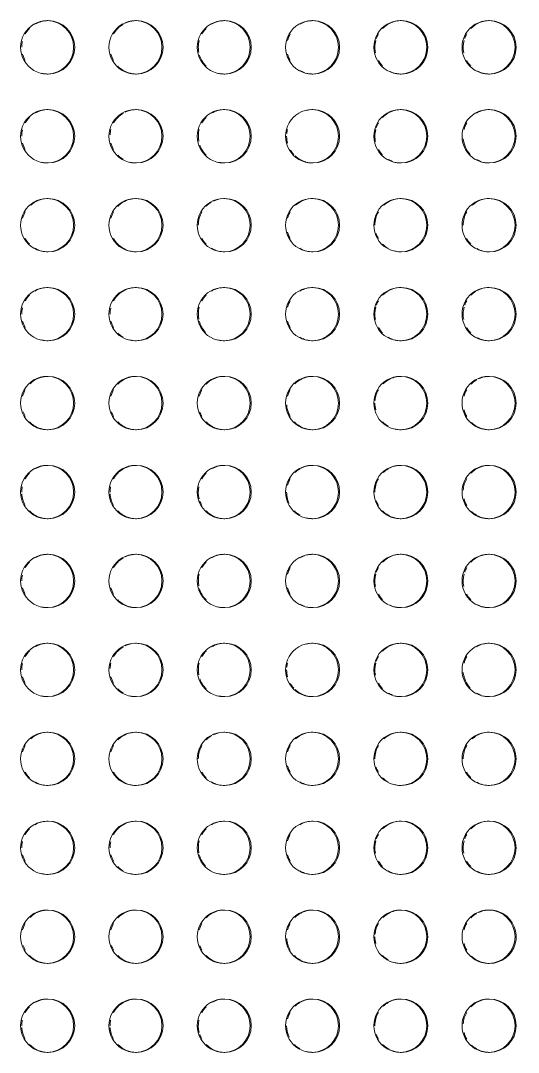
# Model space of a CAD drawing. Header units: millimetres. Extents: x 1606 to 178479, y -4237 to 231581.
# Drawn here: x 34393 to 34673, y 215560 to 216140 of the extents above; entities that cross this region are included whole.
import ezdxf

# ---------------------------------------------------------------- set-up
doc = ezdxf.new("R2010")
doc.units = ezdxf.units.MM
for name, color, linetype, lineweight in [('0-1', 7, 'Continuous', 5), ('A-GENM-1', 9, 'Continuous', 9), ('A-GENM-2', 13, 'Continuous', 9)]:
    doc.layers.add(name, color=color, linetype=linetype, lineweight=lineweight)

# ---------------------------------------------------------------- blocks, each defined once
blk = doc.blocks.new('WYA_Tactiles-300x300 - Tactiles-300x300-7278144-WAREHOUSE SLAB PLAN')
at = {"layer": 'A-GENM-2'}
for p, q in [((24707.84, 216140.1), (24707.22, 216140.1)), ((24757.46, 216140.1), (24756.84, 216140.1)), ((24807.07, 216140.1), (24806.45, 216140.1)), ((24856.69, 216140.1), (24856.07, 216140.1)), ((24906.3, 216140.1), (24905.68, 216140.1)), ((24955.91, 216140.1), (24955.29, 216140.1)), ((24707.22, 216110.1), (24707.84, 216110.1)), ((24756.84, 216110.1), (24757.46, 216110.1)), ((24806.45, 216110.1), (24807.07, 216110.1)), ((24856.07, 216110.1), (24856.69, 216110.1)), ((24905.68, 216110.1), (24906.3, 216110.1)), ((24955.29, 216110.1), (24955.91, 216110.1)), ((24707.84, 216090.1), (24707.22, 216090.1)), ((24757.46, 216090.1), (24756.84, 216090.1)), ((24807.07, 216090.1), (24806.45, 216090.1)), ((24856.69, 216090.1), (24856.07, 216090.1)), ((24906.3, 216090.1), (24905.68, 216090.1)), ((24955.91, 216090.1), (24955.29, 216090.1)), ((24707.22, 216060.1), (24707.84, 216060.1)), ((24756.84, 216060.1), (24757.46, 216060.1)), ((24806.45, 216060.1), (24807.07, 216060.1)), ((24856.07, 216060.1), (24856.69, 216060.1)), ((24905.68, 216060.1), (24906.3, 216060.1)), ((24955.29, 216060.1), (24955.91, 216060.1)), ((24707.84, 216040.1), (24707.22, 216040.1)), ((24757.46, 216040.1), (24756.84, 216040.1)), ((24807.07, 216040.1), (24806.45, 216040.1)), ((24856.69, 216040.1), (24856.07, 216040.1)), ((24906.3, 216040.1), (24905.68, 216040.1)), ((24955.91, 216040.1), (24955.29, 216040.1)), ((24707.22, 216010.1), (24707.84, 216010.1)), ((24756.84, 216010.1), (24757.46, 216010.1)), ((24806.45, 216010.1), (24807.07, 216010.1)), ((24856.07, 216010.1), (24856.69, 216010.1)), ((24905.68, 216010.1), (24906.3, 216010.1)), ((24955.29, 216010.1), (24955.91, 216010.1)), ((24707.84, 215990.1), (24707.22, 215990.1)), ((24757.46, 215990.1), (24756.84, 215990.1)), ((24807.07, 215990.1), (24806.45, 215990.1)), ((24856.69, 215990.1), (24856.07, 215990.1)), ((24906.3, 215990.1), (24905.68, 215990.1)), ((24955.91, 215990.1), (24955.29, 215990.1)), ((24707.22, 215960.1), (24707.84, 215960.1)), ((24756.84, 215960.1), (24757.46, 215960.1)), ((24806.45, 215960.1), (24807.07, 215960.1)), ((24856.07, 215960.1), (24856.69, 215960.1)), ((24905.68, 215960.1), (24906.3, 215960.1)), ((24955.29, 215960.1), (24955.91, 215960.1)), ((24707.84, 215940.1), (24707.22, 215940.1)), ((24757.46, 215940.1), (24756.84, 215940.1)), ((24807.07, 215940.1), (24806.45, 215940.1)), ((24856.69, 215940.1), (24856.07, 215940.1)), ((24906.3, 215940.1), (24905.68, 215940.1)), ((24955.91, 215940.1), (24955.29, 215940.1)), ((24707.22, 215910.1), (24707.84, 215910.1)), ((24756.84, 215910.1), (24757.46, 215910.1)), ((24806.45, 215910.1), (24807.07, 215910.1)), ((24856.07, 215910.1), (24856.69, 215910.1)), ((24905.68, 215910.1), (24906.3, 215910.1)), ((24955.29, 215910.1), (24955.91, 215910.1)), ((24707.84, 215890.1), (24707.22, 215890.1)), ((24757.46, 215890.1), (24756.84, 215890.1)), ((24807.07, 215890.1), (24806.45, 215890.1)), ((24856.69, 215890.1), (24856.07, 215890.1)), ((24906.3, 215890.1), (24905.68, 215890.1)), ((24955.91, 215890.1), (24955.29, 215890.1)), ((24707.22, 215860.1), (24707.84, 215860.1)), ((24756.84, 215860.1), (24757.46, 215860.1)), ((24806.45, 215860.1), (24807.07, 215860.1)), ((24856.07, 215860.1), (24856.69, 215860.1)), ((24905.68, 215860.1), (24906.3, 215860.1)), ((24955.29, 215860.1), (24955.91, 215860.1))]:
    blk.add_line(p, q, dxfattribs=at)
for centre, start_param, end_param in [((24707.22, 216125.1), 0, 3.141593), ((24707.84, 216125.1), 0.279565, 0.523599), ((24707.84, 216125.1), 0, 0.261799), ((24707.22, 216125.1), 3.141593, 6.283185), ((24707.84, 216125.1), 3.141593, 6.283185), ((24756.84, 216125.1), 0, 3.141593), ((24757.46, 216125.1), 0.604919, 0.785398), ((24757.46, 216125.1), 0.523599, 0.604919), ((24757.46, 216125.1), 0.082857, 0.440742), ((24756.84, 216125.1), 3.141593, 6.283185), ((24757.46, 216125.1), 3.141593, 6.283185), ((24806.45, 216125.1), 0, 3.141593), ((24807.07, 216125.1), 0.291172, 0.523599), ((24807.07, 216125.1), 0, 0.261799), ((24806.45, 216125.1), 3.141593, 6.283185), ((24807.07, 216125.1), 3.141593, 6.283185), ((24856.07, 216125.1), 0, 3.141593), ((24856.69, 216125.1), 0.328101, 0.523599), ((24856.69, 216125.1), 0, 0.261799), ((24856.07, 216125.1), 3.141593, 6.283185), ((24856.69, 216125.1), 3.141593, 6.283185), ((24905.68, 216125.1), 0, 3.141593), ((24906.3, 216125.1), 0.321244, 0.785398), ((24906.3, 216125.1), 0.046883, 0.261799), ((24905.68, 216125.1), 3.141593, 6.283185), ((24906.3, 216125.1), 3.141593, 6.283185), ((24955.29, 216125.1), 0, 3.141593), ((24955.91, 216125.1), 0, 0.785398), ((24955.29, 216125.1), 3.141593, 6.283185), ((24955.91, 216125.1), 3.141593, 6.283185), ((24707.84, 216125.1), 0.785398, 1.047198), ((24757.46, 216125.1), 0.785398, 1.047198), ((24807.07, 216125.1), 0.785398, 1.047198), ((24856.69, 216125.1), 1.047198, 1.308997), ((24906.3, 216125.1), 1.047198, 1.231787), ((24955.91, 216125.1), 1.047198, 1.231787), ((24707.84, 216125.1), 1.34624, 1.570796), ((24807.07, 216125.1), 1.308997, 1.570796), ((24906.3, 216125.1), 1.308997, 1.570796), ((24955.91, 216125.1), 1.308997, 1.773151), ((24707.84, 216125.1), 1.832596, 2.094395), ((24757.46, 216125.1), 1.832596, 2.094395), ((24807.07, 216125.1), 1.570796, 1.755385), ((24807.07, 216125.1), 1.866916, 2.094395), ((24856.69, 216125.1), 1.832596, 2.094395), ((24906.3, 216125.1), 1.570796, 1.773151), ((24757.46, 216125.1), 2.356194, 2.536674), ((24807.07, 216125.1), 2.094395, 2.356194), ((24906.3, 216125.1), 2.094395, 2.356194), ((24955.91, 216125.1), 2.094395, 2.356194), ((24707.84, 216125.1), 2.879793, 3.141593), ((24757.46, 216125.1), 2.536674, 3.141593), ((24807.07, 216125.1), 2.879793, 3.141593), ((24856.69, 216125.1), 2.617994, 2.813491), ((24856.69, 216125.1), 2.879793, 3.141593), ((24906.3, 216125.1), 2.700851, 3.058736), ((24955.91, 216125.1), 2.639067, 3.141593), ((24707.22, 216075.1), 0, 3.141593), ((24707.84, 216075.1), 0.785398, 1.047198), ((24707.84, 216075.1), 0.279565, 0.523599), ((24707.84, 216075.1), 0, 0.261799), ((24707.22, 216075.1), 3.141593, 6.283185), ((24707.84, 216075.1), 3.141593, 6.283185), ((24756.84, 216075.1), 0, 3.141593), ((24757.46, 216075.1), 0.785398, 1.047198), ((24757.46, 216075.1), 0.523599, 0.785398), ((24757.46, 216075.1), 0.082857, 0.440742), ((24756.84, 216075.1), 3.141593, 6.283185), ((24757.46, 216075.1), 3.141593, 6.283185), ((24806.45, 216075.1), 0, 3.141593), ((24807.07, 216075.1), 0.785398, 1.047198), ((24807.07, 216075.1), 0.272708, 0.523599), ((24807.07, 216075.1), 0, 0.261799), ((24806.45, 216075.1), 3.141593, 6.283185), ((24807.07, 216075.1), 3.141593, 6.283185), ((24856.07, 216075.1), 0, 3.141593), ((24856.69, 216075.1), 0, 0.261799), ((24856.07, 216075.1), 3.141593, 6.283185), ((24856.69, 216075.1), 3.141593, 6.283185), ((24905.68, 216075.1), 0, 3.141593), ((24906.3, 216075.1), 0.284414, 0.785398), ((24906.3, 216075.1), 0.03432, 0.261799), ((24905.68, 216075.1), 3.141593, 6.283185), ((24906.3, 216075.1), 3.141593, 6.283185), ((24955.29, 216075.1), 0, 3.141593), ((24955.91, 216075.1), 0.328101, 0.523599), ((24955.91, 216075.1), 0, 0.261799), ((24955.29, 216075.1), 3.141593, 6.283185), ((24955.91, 216075.1), 3.141593, 6.283185), ((24906.3, 216075.1), 1.047198, 1.231787), ((24955.91, 216075.1), 1.047198, 1.308997), ((24707.84, 216075.1), 1.325552, 1.570796), ((24757.46, 216075.1), 1.308997, 1.52226), ((24807.07, 216075.1), 1.308997, 1.755385), ((24856.69, 216075.1), 1.570796, 1.832596), ((24856.69, 216075.1), 1.308997, 1.469064), ((24906.3, 216075.1), 1.308997, 1.570796), ((24906.3, 216075.1), 1.570796, 1.773151), ((24955.91, 216075.1), 1.665359, 2.320764), ((24707.84, 216075.1), 1.832596, 2.094395), ((24757.46, 216075.1), 1.832596, 2.094395), ((24807.07, 216075.1), 1.909806, 2.094395), ((24807.07, 216075.1), 2.094395, 2.356194), ((24906.3, 216075.1), 2.094395, 2.356194), ((24757.46, 216075.1), 2.356194, 2.536674), ((24757.46, 216075.1), 2.536674, 2.617994), ((24856.69, 216075.1), 2.112161, 2.320764), ((24856.69, 216075.1), 2.391625, 2.868885), ((24906.3, 216075.1), 2.617994, 2.802583), ((24955.91, 216075.1), 2.617994, 2.813491), ((24707.84, 216075.1), 2.879793, 3.141593), ((24757.46, 216075.1), 2.879793, 3.141593), ((24807.07, 216075.1), 2.879793, 3.100882), ((24856.69, 216075.1), 2.879793, 3.141593), ((24906.3, 216075.1), 2.879793, 3.141593), ((24955.91, 216075.1), 2.879793, 3.141593), ((24707.22, 216025.1), 0, 3.141593), ((24707.84, 216025.1), 0.061784, 0.723615), ((24707.22, 216025.1), 3.141593, 6.283185), ((24707.84, 216025.1), 3.141593, 6.283185), ((24756.84, 216025.1), 0, 3.141593), ((24757.46, 216025.1), 0.061784, 0.604919), ((24756.84, 216025.1), 3.141593, 6.283185), ((24757.46, 216025.1), 3.141593, 6.283185), ((24806.45, 216025.1), 0, 3.141593), ((24807.07, 216025.1), 0.082857, 0.440742), ((24806.45, 216025.1), 3.141593, 6.283185), ((24807.07, 216025.1), 3.141593, 6.283185), ((24856.07, 216025.1), 0, 3.141593), ((24856.69, 216025.1), 0, 0.723615), ((24856.07, 216025.1), 3.141593, 6.283185), ((24856.69, 216025.1), 3.141593, 6.283185), ((24905.68, 216025.1), 0, 3.141593), ((24906.3, 216025.1), 0.061784, 0.723615), ((24905.68, 216025.1), 3.141593, 6.283185), ((24906.3, 216025.1), 3.141593, 6.283185), ((24955.29, 216025.1), 0, 3.141593), ((24955.91, 216025.1), 0, 0.723615), ((24955.29, 216025.1), 3.141593, 6.283185), ((24955.91, 216025.1), 3.141593, 6.283185), ((24707.84, 216025.1), 1.047198, 1.308997), ((24757.46, 216025.1), 1.047198, 1.308997), ((24757.46, 216025.1), 0.604919, 0.785398), ((24807.07, 216025.1), 1.047198, 1.308997), ((24807.07, 216025.1), 0.523599, 0.77449), ((24856.69, 216025.1), 1.047198, 1.308997), ((24906.3, 216025.1), 1.047198, 1.308997), ((24955.91, 216025.1), 1.047198, 1.570796), ((24807.07, 216025.1), 1.308997, 1.570796), ((24906.3, 216025.1), 1.308997, 1.570796), ((24856.69, 216025.1), 1.832596, 2.094395), ((24707.84, 216025.1), 2.094395, 2.356194), ((24757.46, 216025.1), 2.094395, 2.356194), ((24807.07, 216025.1), 2.094395, 2.356194), ((24906.3, 216025.1), 1.883471, 2.094395), ((24955.91, 216025.1), 2.094395, 2.356194), ((24707.84, 216025.1), 2.617994, 2.802583), ((24707.84, 216025.1), 2.879793, 3.141593), ((24757.46, 216025.1), 2.356194, 2.802583), ((24757.46, 216025.1), 2.879793, 3.090717), ((24807.07, 216025.1), 2.617994, 2.802583), ((24807.07, 216025.1), 2.879793, 3.141593), ((24856.69, 216025.1), 2.617994, 2.813491), ((24856.69, 216025.1), 2.879793, 3.141593), ((24906.3, 216025.1), 2.356194, 2.617994), ((24906.3, 216025.1), 2.879793, 3.086997), ((24955.91, 216025.1), 2.639067, 3.141593), ((24707.22, 215975.1), 0, 3.141593), ((24707.84, 215975.1), 0.279565, 0.523599), ((24707.84, 215975.1), 0, 0.261799), ((24707.22, 215975.1), 3.141593, 6.283185), ((24707.84, 215975.1), 3.141593, 6.283185), ((24756.84, 215975.1), 0, 3.141593), ((24757.46, 215975.1), 0.604919, 0.785398), ((24757.46, 215975.1), 0.523599, 0.604919), ((24757.46, 215975.1), 0.279565, 0.523599), ((24757.46, 215975.1), 0, 0.261799), ((24756.84, 215975.1), 3.141593, 6.283185), ((24757.46, 215975.1), 3.141593, 6.283185), ((24806.45, 215975.1), 0, 3.141593), ((24807.07, 215975.1), 0.284414, 0.523599), ((24807.07, 215975.1), 0, 0.261799), ((24806.45, 215975.1), 3.141593, 6.283185), ((24807.07, 215975.1), 3.141593, 6.283185), ((24856.07, 215975.1), 0, 3.141593), ((24856.69, 215975.1), 0.328101, 0.523599), ((24856.69, 215975.1), 0, 0.261799), ((24856.07, 215975.1), 3.141593, 6.283185), ((24856.69, 215975.1), 3.141593, 6.283185), ((24905.68, 215975.1), 0, 3.141593), ((24906.3, 215975.1), 0, 0.785398), ((24905.68, 215975.1), 3.141593, 6.283185), ((24906.3, 215975.1), 3.141593, 6.283185), ((24955.29, 215975.1), 0, 3.141593), ((24955.91, 215975.1), 0, 0.785398), ((24955.29, 215975.1), 3.141593, 6.283185), ((24955.91, 215975.1), 3.141593, 6.283185), ((24707.84, 215975.1), 0.785398, 1.047198), ((24757.46, 215975.1), 0.785398, 1.047198), ((24807.07, 215975.1), 0.785398, 1.047198), ((24856.69, 215975.1), 1.047198, 1.308997), ((24906.3, 215975.1), 1.047198, 1.231787), ((24955.91, 215975.1), 1.047198, 1.231787), ((24707.84, 215975.1), 1.33837, 1.570796), ((24757.46, 215975.1), 1.34624, 1.570796), ((24807.07, 215975.1), 1.308997, 1.755385), ((24906.3, 215975.1), 1.308997, 1.773151), ((24955.91, 215975.1), 1.308997, 1.570796), ((24955.91, 215975.1), 1.570796, 1.773151), ((24707.84, 215975.1), 1.832596, 2.094395), ((24757.46, 215975.1), 1.832596, 2.094395), ((24807.07, 215975.1), 1.832596, 2.330757), ((24856.69, 215975.1), 1.832596, 2.094395), ((24757.46, 215975.1), 2.356194, 2.536674), ((24906.3, 215975.1), 2.094395, 2.356194), ((24955.91, 215975.1), 2.094395, 2.356194), ((24707.84, 215975.1), 2.879793, 3.141593), ((24757.46, 215975.1), 2.536674, 2.617994), ((24757.46, 215975.1), 2.879793, 3.141593), ((24807.07, 215975.1), 2.879793, 3.141593), ((24856.69, 215975.1), 2.617994, 2.813491), ((24856.69, 215975.1), 2.879793, 3.141593), ((24906.3, 215975.1), 2.617994, 2.802583), ((24906.3, 215975.1), 2.879793, 3.141593), ((24955.91, 215975.1), 2.639067, 3.141593), ((24707.22, 215925.1), 0, 3.141593), ((24707.84, 215925.1), 0.061784, 0.757137), ((24707.22, 215925.1), 3.141593, 6.283185), ((24707.84, 215925.1), 3.141593, 6.283185), ((24756.84, 215925.1), 0, 3.141593), ((24757.46, 215925.1), 0.061784, 0.604919), ((24756.84, 215925.1), 3.141593, 6.283185), ((24757.46, 215925.1), 3.141593, 6.283185), ((24806.45, 215925.1), 0, 3.141593), ((24807.07, 215925.1), 0, 0.523599), ((24806.45, 215925.1), 3.141593, 6.283185), ((24807.07, 215925.1), 3.141593, 6.283185), ((24856.07, 215925.1), 0, 3.141593), ((24856.69, 215925.1), 0, 0.502526), ((24856.07, 215925.1), 3.141593, 6.283185), ((24856.69, 215925.1), 3.141593, 6.283185), ((24905.68, 215925.1), 0, 3.141593), ((24906.3, 215925.1), 0, 0.502526), ((24905.68, 215925.1), 3.141593, 6.283185), ((24906.3, 215925.1), 3.141593, 6.283185), ((24955.29, 215925.1), 0, 3.141593), ((24955.91, 215925.1), 0.082857, 0.440742), ((24955.29, 215925.1), 3.141593, 6.283185), ((24955.91, 215925.1), 3.141593, 6.283185), ((24757.46, 215925.1), 0.604919, 0.785398), ((24807.07, 215925.1), 0.531312, 0.785398), ((24856.69, 215925.1), 0.523599, 0.757137), ((24906.3, 215925.1), 0.523599, 0.757137), ((24955.91, 215925.1), 0.523599, 0.77449), ((24707.84, 215925.1), 1.047198, 1.308997), ((24757.46, 215925.1), 1.047198, 1.308997), ((24807.07, 215925.1), 1.047198, 1.308997), ((24856.69, 215925.1), 1.047198, 1.308997), ((24906.3, 215925.1), 1.308997, 1.469064), ((24906.3, 215925.1), 1.047198, 1.308997), ((24955.91, 215925.1), 1.047198, 1.308997), ((24856.69, 215925.1), 1.637098, 1.832596), ((24906.3, 215925.1), 1.570796, 1.832596), ((24707.84, 215925.1), 1.909806, 2.094395), ((24757.46, 215925.1), 1.909806, 2.094395), ((24807.07, 215925.1), 1.909806, 2.094395), ((24856.69, 215925.1), 1.832596, 2.094395), ((24955.91, 215925.1), 1.832596, 2.094395), ((24707.84, 215925.1), 2.356194, 3.141593), ((24757.46, 215925.1), 2.356194, 3.141593), ((24807.07, 215925.1), 2.356194, 3.141593), ((24856.69, 215925.1), 2.356194, 3.141593), ((24906.3, 215925.1), 2.356194, 2.617994), ((24955.91, 215925.1), 2.384455, 2.617994), ((24955.91, 215925.1), 2.639067, 3.141593), ((24906.3, 215925.1), 2.879793, 3.141593), ((24707.22, 215875.1), 0, 3.141593), ((24707.84, 215875.1), 0, 0.523599), ((24707.22, 215875.1), 3.141593, 6.283185), ((24707.84, 215875.1), 3.141593, 6.283185), ((24756.84, 215875.1), 0, 3.141593), ((24757.46, 215875.1), 0.523599, 0.604919), ((24757.46, 215875.1), 0, 0.523599), ((24756.84, 215875.1), 3.141593, 6.283185), ((24757.46, 215875.1), 3.141593, 6.283185), ((24806.45, 215875.1), 0, 3.141593), ((24807.07, 215875.1), 0, 0.523599), ((24806.45, 215875.1), 3.141593, 6.283185), ((24807.07, 215875.1), 3.141593, 6.283185), ((24856.07, 215875.1), 0, 3.141593), ((24856.69, 215875.1), 0.523599, 0.757137), ((24856.69, 215875.1), 0, 0.502526), ((24856.07, 215875.1), 3.141593, 6.283185), ((24856.69, 215875.1), 3.141593, 6.283185), ((24905.68, 215875.1), 0, 3.141593), ((24906.3, 215875.1), 0.523599, 0.757137), ((24906.3, 215875.1), 0, 0.502526), ((24905.68, 215875.1), 3.141593, 6.283185), ((24906.3, 215875.1), 3.141593, 6.283185), ((24955.29, 215875.1), 0, 3.141593), ((24955.91, 215875.1), 0, 0.785398), ((24955.29, 215875.1), 3.141593, 6.283185), ((24955.91, 215875.1), 3.141593, 6.283185), ((24707.84, 215875.1), 0.785398, 1.047198), ((24757.46, 215875.1), 0.785398, 1.047198), ((24757.46, 215875.1), 0.604919, 0.785398), ((24807.07, 215875.1), 0.785398, 1.047198), ((24856.69, 215875.1), 1.047198, 1.308997), ((24906.3, 215875.1), 1.047198, 1.308997), ((24955.91, 215875.1), 1.047198, 1.504494), ((24707.84, 215875.1), 1.368442, 1.570796), ((24757.46, 215875.1), 1.368442, 1.570796), ((24807.07, 215875.1), 1.368442, 1.832596), ((24906.3, 215875.1), 1.308997, 1.570796), ((24707.84, 215875.1), 1.637098, 2.094395), ((24757.46, 215875.1), 1.637098, 2.094395), ((24856.69, 215875.1), 1.570796, 1.832596), ((24856.69, 215875.1), 1.832596, 2.011538), ((24955.91, 215875.1), 1.832596, 2.094395), ((24707.84, 215875.1), 2.356194, 3.141593), ((24757.46, 215875.1), 2.356194, 3.141593), ((24807.07, 215875.1), 1.909806, 2.094395), ((24807.07, 215875.1), 2.356194, 3.141593), ((24856.69, 215875.1), 2.356194, 2.617994), ((24906.3, 215875.1), 1.909806, 2.094395), ((24906.3, 215875.1), 2.356194, 3.141593), ((24856.69, 215875.1), 2.879793, 3.141593), ((24955.91, 215875.1), 2.384455, 2.617994), ((24955.91, 215875.1), 2.639067, 3.141593)]:
    blk.add_ellipse(centre, major_axis=(0, 15), ratio=0.992278, start_param=start_param, end_param=end_param, dxfattribs=at)
blk = doc.blocks.new('WYA_Tactiles-300x300 - Tactiles-300x300-V8-WAREHOUSE SLAB PLAN')
at = {"layer": 'A-GENM-2'}
for p, q in [((24707.84, 215840.1), (24707.22, 215840.1)), ((24757.46, 215840.1), (24756.84, 215840.1)), ((24807.07, 215840.1), (24806.45, 215840.1)), ((24856.69, 215840.1), (24856.07, 215840.1)), ((24906.3, 215840.1), (24905.68, 215840.1)), ((24955.91, 215840.1), (24955.29, 215840.1)), ((24707.22, 215810.1), (24707.84, 215810.1)), ((24756.84, 215810.1), (24757.46, 215810.1)), ((24806.45, 215810.1), (24807.07, 215810.1)), ((24856.07, 215810.1), (24856.69, 215810.1)), ((24905.68, 215810.1), (24906.3, 215810.1)), ((24955.29, 215810.1), (24955.91, 215810.1)), ((24707.84, 215790.1), (24707.22, 215790.1)), ((24757.46, 215790.1), (24756.84, 215790.1)), ((24807.07, 215790.1), (24806.45, 215790.1)), ((24856.69, 215790.1), (24856.07, 215790.1)), ((24906.3, 215790.1), (24905.68, 215790.1)), ((24955.91, 215790.1), (24955.29, 215790.1)), ((24707.22, 215760.1), (24707.84, 215760.1)), ((24756.84, 215760.1), (24757.46, 215760.1)), ((24806.45, 215760.1), (24807.07, 215760.1)), ((24856.07, 215760.1), (24856.69, 215760.1)), ((24905.68, 215760.1), (24906.3, 215760.1)), ((24955.29, 215760.1), (24955.91, 215760.1)), ((24707.84, 215740.1), (24707.22, 215740.1)), ((24757.46, 215740.1), (24756.84, 215740.1)), ((24807.07, 215740.1), (24806.45, 215740.1)), ((24856.69, 215740.1), (24856.07, 215740.1)), ((24906.3, 215740.1), (24905.68, 215740.1)), ((24955.91, 215740.1), (24955.29, 215740.1)), ((24707.22, 215710.1), (24707.84, 215710.1)), ((24756.84, 215710.1), (24757.46, 215710.1)), ((24806.45, 215710.1), (24807.07, 215710.1)), ((24856.07, 215710.1), (24856.69, 215710.1)), ((24905.68, 215710.1), (24906.3, 215710.1)), ((24955.29, 215710.1), (24955.91, 215710.1)), ((24707.84, 215690.1), (24707.22, 215690.1)), ((24757.46, 215690.1), (24756.84, 215690.1)), ((24807.07, 215690.1), (24806.45, 215690.1)), ((24856.69, 215690.1), (24856.07, 215690.1)), ((24906.3, 215690.1), (24905.68, 215690.1)), ((24955.91, 215690.1), (24955.29, 215690.1)), ((24707.22, 215660.1), (24707.84, 215660.1)), ((24756.84, 215660.1), (24757.46, 215660.1)), ((24806.45, 215660.1), (24807.07, 215660.1)), ((24856.07, 215660.1), (24856.69, 215660.1)), ((24905.68, 215660.1), (24906.3, 215660.1)), ((24955.29, 215660.1), (24955.91, 215660.1)), ((24707.84, 215640.1), (24707.22, 215640.1)), ((24757.46, 215640.1), (24756.84, 215640.1)), ((24807.07, 215640.1), (24806.45, 215640.1)), ((24856.69, 215640.1), (24856.07, 215640.1)), ((24906.3, 215640.1), (24905.68, 215640.1)), ((24955.91, 215640.1), (24955.29, 215640.1)), ((24707.22, 215610.1), (24707.84, 215610.1)), ((24756.84, 215610.1), (24757.46, 215610.1)), ((24806.45, 215610.1), (24807.07, 215610.1)), ((24856.07, 215610.1), (24856.69, 215610.1)), ((24905.68, 215610.1), (24906.3, 215610.1)), ((24955.29, 215610.1), (24955.91, 215610.1)), ((24707.84, 215590.1), (24707.22, 215590.1)), ((24757.46, 215590.1), (24756.84, 215590.1)), ((24807.07, 215590.1), (24806.45, 215590.1)), ((24856.69, 215590.1), (24856.07, 215590.1)), ((24906.3, 215590.1), (24905.68, 215590.1)), ((24955.91, 215590.1), (24955.29, 215590.1)), ((24707.22, 215560.1), (24707.84, 215560.1)), ((24756.84, 215560.1), (24757.46, 215560.1)), ((24806.45, 215560.1), (24807.07, 215560.1)), ((24856.07, 215560.1), (24856.69, 215560.1)), ((24905.68, 215560.1), (24906.3, 215560.1)), ((24955.29, 215560.1), (24955.91, 215560.1))]:
    blk.add_line(p, q, dxfattribs=at)
for centre, start_param, end_param in [((24707.22, 215825.1), 0, 3.141593), ((24707.84, 215825.1), 0.785398, 1.047198), ((24707.84, 215825.1), 0.279565, 0.523599), ((24707.84, 215825.1), 0, 0.261799), ((24707.22, 215825.1), 3.141593, 6.283185), ((24707.84, 215825.1), 3.141593, 6.283185), ((24756.84, 215825.1), 0, 3.141593), ((24757.46, 215825.1), 0.785398, 1.047198), ((24757.46, 215825.1), 0.604919, 0.785398), ((24757.46, 215825.1), 0.523599, 0.604919), ((24757.46, 215825.1), 0.082857, 0.440742), ((24756.84, 215825.1), 3.141593, 6.283185), ((24757.46, 215825.1), 3.141593, 6.283185), ((24806.45, 215825.1), 0, 3.141593), ((24807.07, 215825.1), 0.785398, 1.047198), ((24807.07, 215825.1), 0.291172, 0.523599), ((24807.07, 215825.1), 0, 0.261799), ((24806.45, 215825.1), 3.141593, 6.283185), ((24807.07, 215825.1), 3.141593, 6.283185), ((24856.07, 215825.1), 0, 3.141593), ((24856.69, 215825.1), 0.328101, 0.523599), ((24856.69, 215825.1), 0, 0.261799), ((24856.07, 215825.1), 3.141593, 6.283185), ((24856.69, 215825.1), 3.141593, 6.283185), ((24905.68, 215825.1), 0, 3.141593), ((24906.3, 215825.1), 0.321244, 0.785398), ((24906.3, 215825.1), 0.046883, 0.261799), ((24905.68, 215825.1), 3.141593, 6.283185), ((24906.3, 215825.1), 3.141593, 6.283185), ((24955.29, 215825.1), 0, 3.141593), ((24955.91, 215825.1), 0, 0.785398), ((24955.29, 215825.1), 3.141593, 6.283185), ((24955.91, 215825.1), 3.141593, 6.283185), ((24856.69, 215825.1), 1.047198, 1.308997), ((24906.3, 215825.1), 1.047198, 1.231787), ((24955.91, 215825.1), 1.047198, 1.231787), ((24707.84, 215825.1), 1.34624, 1.570796), ((24807.07, 215825.1), 1.308997, 1.755385), ((24906.3, 215825.1), 1.308997, 1.773151), ((24955.91, 215825.1), 1.308997, 1.773151), ((24707.84, 215825.1), 1.832596, 2.094395), ((24757.46, 215825.1), 1.832596, 2.094395), ((24807.07, 215825.1), 1.866916, 2.356194), ((24856.69, 215825.1), 1.832596, 2.094395), ((24757.46, 215825.1), 2.356194, 2.536674), ((24757.46, 215825.1), 2.536674, 3.141593), ((24906.3, 215825.1), 2.094395, 2.356194), ((24955.91, 215825.1), 2.094395, 2.356194), ((24707.84, 215825.1), 2.879793, 3.141593), ((24807.07, 215825.1), 2.879793, 3.141593), ((24856.69, 215825.1), 2.617994, 2.813491), ((24856.69, 215825.1), 2.879793, 3.141593), ((24906.3, 215825.1), 2.700851, 3.058736), ((24955.91, 215825.1), 2.639067, 3.141593), ((24707.22, 215775.1), 0, 3.141593), ((24707.84, 215775.1), 0.279565, 0.523599), ((24707.84, 215775.1), 0, 0.261799), ((24707.22, 215775.1), 3.141593, 6.283185), ((24707.84, 215775.1), 3.141593, 6.283185), ((24756.84, 215775.1), 0, 3.141593), ((24757.46, 215775.1), 0.082857, 0.440742), ((24756.84, 215775.1), 3.141593, 6.283185), ((24757.46, 215775.1), 3.141593, 6.283185), ((24806.45, 215775.1), 0, 3.141593), ((24807.07, 215775.1), 0.272708, 0.523599), ((24807.07, 215775.1), 0, 0.261799), ((24806.45, 215775.1), 3.141593, 6.283185), ((24807.07, 215775.1), 3.141593, 6.283185), ((24856.07, 215775.1), 0, 3.141593), ((24856.69, 215775.1), 0, 0.261799), ((24856.07, 215775.1), 3.141593, 6.283185), ((24856.69, 215775.1), 3.141593, 6.283185), ((24905.68, 215775.1), 0, 3.141593), ((24906.3, 215775.1), 0.284414, 0.785398), ((24906.3, 215775.1), 0.03432, 0.261799), ((24905.68, 215775.1), 3.141593, 6.283185), ((24906.3, 215775.1), 3.141593, 6.283185), ((24955.29, 215775.1), 0, 3.141593), ((24955.91, 215775.1), 0.328101, 0.523599), ((24955.91, 215775.1), 0, 0.261799), ((24955.29, 215775.1), 3.141593, 6.283185), ((24955.91, 215775.1), 3.141593, 6.283185), ((24707.84, 215775.1), 0.785398, 1.047198), ((24757.46, 215775.1), 0.785398, 1.047198), ((24757.46, 215775.1), 0.523599, 0.785398), ((24807.07, 215775.1), 0.785398, 1.047198), ((24707.84, 215775.1), 1.325552, 1.570796), ((24757.46, 215775.1), 1.308997, 1.52226), ((24807.07, 215775.1), 1.308997, 1.755385), ((24856.69, 215775.1), 1.308997, 1.469064), ((24906.3, 215775.1), 1.308997, 1.773151), ((24906.3, 215775.1), 1.047198, 1.231787), ((24955.91, 215775.1), 1.047198, 1.308997), ((24856.69, 215775.1), 1.570796, 1.832596), ((24955.91, 215775.1), 1.665359, 2.320764), ((24707.84, 215775.1), 1.832596, 2.094395), ((24757.46, 215775.1), 1.832596, 2.094395), ((24807.07, 215775.1), 1.909806, 2.356194), ((24856.69, 215775.1), 2.112161, 2.320764), ((24906.3, 215775.1), 2.094395, 2.356194), ((24707.84, 215775.1), 2.879793, 3.141593), ((24757.46, 215775.1), 2.356194, 2.536674), ((24757.46, 215775.1), 2.536674, 2.617994), ((24757.46, 215775.1), 2.879793, 3.141593), ((24807.07, 215775.1), 2.879793, 3.100882), ((24856.69, 215775.1), 2.391625, 2.868885), ((24856.69, 215775.1), 2.879793, 3.141593), ((24906.3, 215775.1), 2.617994, 2.802583), ((24906.3, 215775.1), 2.879793, 3.141593), ((24955.91, 215775.1), 2.617994, 2.813491), ((24955.91, 215775.1), 2.879793, 3.141593), ((24707.22, 215725.1), 0, 3.141593), ((24707.84, 215725.1), 0.061784, 0.723615), ((24707.22, 215725.1), 3.141593, 6.283185), ((24707.84, 215725.1), 3.141593, 6.283185), ((24756.84, 215725.1), 0, 3.141593), ((24757.46, 215725.1), 0.604919, 0.785398), ((24757.46, 215725.1), 0.061784, 0.604919), ((24756.84, 215725.1), 3.141593, 6.283185), ((24757.46, 215725.1), 3.141593, 6.283185), ((24806.45, 215725.1), 0, 3.141593), ((24807.07, 215725.1), 0.523599, 0.77449), ((24807.07, 215725.1), 0.082857, 0.440742), ((24806.45, 215725.1), 3.141593, 6.283185), ((24807.07, 215725.1), 3.141593, 6.283185), ((24856.07, 215725.1), 0, 3.141593), ((24856.69, 215725.1), 0, 0.723615), ((24856.07, 215725.1), 3.141593, 6.283185), ((24856.69, 215725.1), 3.141593, 6.283185), ((24905.68, 215725.1), 0, 3.141593), ((24906.3, 215725.1), 0.061784, 0.723615), ((24905.68, 215725.1), 3.141593, 6.283185), ((24906.3, 215725.1), 3.141593, 6.283185), ((24955.29, 215725.1), 0, 3.141593), ((24955.91, 215725.1), 0, 0.723615), ((24955.29, 215725.1), 3.141593, 6.283185), ((24955.91, 215725.1), 3.141593, 6.283185), ((24707.84, 215725.1), 1.047198, 1.308997), ((24757.46, 215725.1), 1.047198, 1.308997), ((24807.07, 215725.1), 1.047198, 1.570796), ((24856.69, 215725.1), 1.047198, 1.308997), ((24906.3, 215725.1), 1.047198, 1.570796), ((24955.91, 215725.1), 1.047198, 1.570796), ((24856.69, 215725.1), 1.832596, 2.094395), ((24906.3, 215725.1), 1.883471, 2.094395), ((24707.84, 215725.1), 2.094395, 2.356194), ((24757.46, 215725.1), 2.094395, 2.356194), ((24757.46, 215725.1), 2.356194, 2.802583), ((24807.07, 215725.1), 2.094395, 2.356194), ((24906.3, 215725.1), 2.356194, 2.617994), ((24955.91, 215725.1), 2.094395, 2.356194), ((24707.84, 215725.1), 2.617994, 2.802583), ((24707.84, 215725.1), 2.879793, 3.141593), ((24757.46, 215725.1), 2.879793, 3.090717), ((24807.07, 215725.1), 2.617994, 2.802583), ((24807.07, 215725.1), 2.879793, 3.141593), ((24856.69, 215725.1), 2.617994, 2.813491), ((24856.69, 215725.1), 2.879793, 3.141593), ((24906.3, 215725.1), 2.879793, 3.086997), ((24955.91, 215725.1), 2.639067, 3.141593), ((24707.22, 215675.1), 0, 3.141593), ((24707.84, 215675.1), 0.785398, 1.047198), ((24707.84, 215675.1), 0.279565, 0.523599), ((24707.84, 215675.1), 0, 0.261799), ((24707.22, 215675.1), 3.141593, 6.283185), ((24707.84, 215675.1), 3.141593, 6.283185), ((24756.84, 215675.1), 0, 3.141593), ((24757.46, 215675.1), 0.785398, 1.047198), ((24757.46, 215675.1), 0.604919, 0.785398), ((24757.46, 215675.1), 0.523599, 0.604919), ((24757.46, 215675.1), 0.279565, 0.523599), ((24757.46, 215675.1), 0, 0.261799), ((24756.84, 215675.1), 3.141593, 6.283185), ((24757.46, 215675.1), 3.141593, 6.283185), ((24806.45, 215675.1), 0, 3.141593), ((24807.07, 215675.1), 0.785398, 1.047198), ((24807.07, 215675.1), 0.284414, 0.523599), ((24807.07, 215675.1), 0, 0.261799), ((24806.45, 215675.1), 3.141593, 6.283185), ((24807.07, 215675.1), 3.141593, 6.283185), ((24856.07, 215675.1), 0, 3.141593), ((24856.69, 215675.1), 0.328101, 0.523599), ((24856.69, 215675.1), 0, 0.261799), ((24856.07, 215675.1), 3.141593, 6.283185), ((24856.69, 215675.1), 3.141593, 6.283185), ((24905.68, 215675.1), 0, 3.141593), ((24906.3, 215675.1), 0, 0.785398), ((24905.68, 215675.1), 3.141593, 6.283185), ((24906.3, 215675.1), 3.141593, 6.283185), ((24955.29, 215675.1), 0, 3.141593), ((24955.91, 215675.1), 0, 0.785398), ((24955.29, 215675.1), 3.141593, 6.283185), ((24955.91, 215675.1), 3.141593, 6.283185), ((24807.07, 215675.1), 1.308997, 1.755385), ((24856.69, 215675.1), 1.047198, 1.308997), ((24906.3, 215675.1), 1.308997, 1.773151), ((24906.3, 215675.1), 1.047198, 1.231787), ((24955.91, 215675.1), 1.308997, 1.773151), ((24955.91, 215675.1), 1.047198, 1.231787), ((24707.84, 215675.1), 1.33837, 1.570796), ((24757.46, 215675.1), 1.34624, 1.570796), ((24707.84, 215675.1), 1.832596, 2.094395), ((24757.46, 215675.1), 1.832596, 2.094395), ((24807.07, 215675.1), 1.832596, 2.330757), ((24856.69, 215675.1), 1.832596, 2.094395), ((24906.3, 215675.1), 2.094395, 2.356194), ((24955.91, 215675.1), 2.094395, 2.356194), ((24757.46, 215675.1), 2.356194, 2.536674), ((24757.46, 215675.1), 2.536674, 2.617994), ((24856.69, 215675.1), 2.617994, 2.813491), ((24906.3, 215675.1), 2.617994, 2.802583), ((24955.91, 215675.1), 2.639067, 3.141593), ((24707.84, 215675.1), 2.879793, 3.141593), ((24757.46, 215675.1), 2.879793, 3.141593), ((24807.07, 215675.1), 2.879793, 3.141593), ((24856.69, 215675.1), 2.879793, 3.141593), ((24906.3, 215675.1), 2.879793, 3.141593), ((24707.22, 215625.1), 0, 3.141593), ((24707.84, 215625.1), 0.061784, 0.757137), ((24707.22, 215625.1), 3.141593, 6.283185), ((24707.84, 215625.1), 3.141593, 6.283185), ((24756.84, 215625.1), 0, 3.141593), ((24757.46, 215625.1), 0.061784, 0.604919), ((24756.84, 215625.1), 3.141593, 6.283185), ((24757.46, 215625.1), 3.141593, 6.283185), ((24806.45, 215625.1), 0, 3.141593), ((24807.07, 215625.1), 0, 0.523599), ((24806.45, 215625.1), 3.141593, 6.283185), ((24807.07, 215625.1), 3.141593, 6.283185), ((24856.07, 215625.1), 0, 3.141593), ((24856.69, 215625.1), 0, 0.502526), ((24856.07, 215625.1), 3.141593, 6.283185), ((24856.69, 215625.1), 3.141593, 6.283185), ((24905.68, 215625.1), 0, 3.141593), ((24906.3, 215625.1), 0, 0.502526), ((24905.68, 215625.1), 3.141593, 6.283185), ((24906.3, 215625.1), 3.141593, 6.283185), ((24955.29, 215625.1), 0, 3.141593), ((24955.91, 215625.1), 0.082857, 0.440742), ((24955.29, 215625.1), 3.141593, 6.283185), ((24955.91, 215625.1), 5.759587, 6.283185), ((24707.84, 215625.1), 1.047198, 1.308997), ((24757.46, 215625.1), 1.047198, 1.308997), ((24757.46, 215625.1), 0.604919, 0.785398), ((24807.07, 215625.1), 1.047198, 1.308997), ((24807.07, 215625.1), 0.532775, 0.785398), ((24807.07, 215625.1), 0.523599, 0.532775), ((24856.69, 215625.1), 1.047198, 1.308997), ((24856.69, 215625.1), 0.523599, 0.757137), ((24906.3, 215625.1), 1.047198, 1.469064), ((24906.3, 215625.1), 0.523599, 0.757137), ((24955.91, 215625.1), 1.047198, 1.308997), ((24955.91, 215625.1), 0.532775, 0.77449), ((24955.91, 215625.1), 0.523599, 0.532775), ((24955.91, 215625.1), 3.141593, 5.75041), ((24955.91, 215625.1), 5.75041, 5.759587), ((24856.69, 215625.1), 1.637098, 2.094395), ((24906.3, 215625.1), 1.570796, 1.832596), ((24955.91, 215625.1), 1.832596, 2.094395), ((24707.84, 215625.1), 1.909806, 2.094395), ((24757.46, 215625.1), 1.909806, 2.094395), ((24807.07, 215625.1), 1.909806, 2.094395), ((24707.84, 215625.1), 2.356194, 3.141593), ((24757.46, 215625.1), 2.356194, 3.141593), ((24807.07, 215625.1), 2.356194, 3.141593), ((24856.69, 215625.1), 2.356194, 3.141593), ((24906.3, 215625.1), 2.356194, 2.617994), ((24906.3, 215625.1), 2.879793, 3.141593), ((24955.91, 215625.1), 2.384455, 2.617994), ((24955.91, 215625.1), 2.639067, 3.141593), ((24707.22, 215575.1), 0, 3.141593), ((24707.84, 215575.1), 0, 0.523599), ((24707.22, 215575.1), 3.141593, 6.283185), ((24707.84, 215575.1), 3.141593, 6.283185), ((24756.84, 215575.1), 0, 3.141593), ((24757.46, 215575.1), 0.604919, 0.785398), ((24757.46, 215575.1), 0.523599, 0.604919), ((24757.46, 215575.1), 0, 0.523599), ((24756.84, 215575.1), 3.141593, 6.283185), ((24757.46, 215575.1), 3.141593, 6.283185), ((24806.45, 215575.1), 0, 3.141593), ((24807.07, 215575.1), 0, 0.523599), ((24806.45, 215575.1), 3.141593, 6.283185), ((24807.07, 215575.1), 3.141593, 6.283185), ((24856.07, 215575.1), 0, 3.141593), ((24856.69, 215575.1), 0.523599, 0.757137), ((24856.69, 215575.1), 0, 0.502526), ((24856.07, 215575.1), 3.141593, 6.283185), ((24856.69, 215575.1), 3.141593, 6.283185), ((24905.68, 215575.1), 0, 3.141593), ((24906.3, 215575.1), 0.523599, 0.757137), ((24906.3, 215575.1), 0, 0.502526), ((24905.68, 215575.1), 3.141593, 6.283185), ((24906.3, 215575.1), 3.141593, 6.283185), ((24955.29, 215575.1), 0, 3.141593), ((24955.91, 215575.1), 0, 0.785398), ((24955.29, 215575.1), 3.141593, 6.283185), ((24955.91, 215575.1), 3.141593, 6.283185), ((24707.84, 215575.1), 0.785398, 1.047198), ((24757.46, 215575.1), 0.785398, 1.047198), ((24807.07, 215575.1), 0.785398, 1.047198), ((24856.69, 215575.1), 1.047198, 1.308997), ((24906.3, 215575.1), 1.047198, 1.570796), ((24955.91, 215575.1), 1.047198, 1.504494), ((24707.84, 215575.1), 1.368442, 1.570796), ((24757.46, 215575.1), 1.368442, 1.570796), ((24807.07, 215575.1), 1.368442, 1.832596), ((24856.69, 215575.1), 1.570796, 2.011538), ((24707.84, 215575.1), 1.637098, 2.094395), ((24757.46, 215575.1), 1.637098, 2.094395), ((24807.07, 215575.1), 1.909806, 2.094395), ((24906.3, 215575.1), 1.909806, 2.094395), ((24955.91, 215575.1), 1.832596, 2.094395), ((24707.84, 215575.1), 2.356194, 3.141593), ((24757.46, 215575.1), 2.356194, 3.141593), ((24807.07, 215575.1), 2.356194, 3.141593), ((24856.69, 215575.1), 2.356194, 2.617994), ((24906.3, 215575.1), 2.356194, 3.141593), ((24955.91, 215575.1), 2.384455, 2.617994), ((24856.69, 215575.1), 2.879793, 3.141593), ((24955.91, 215575.1), 2.639067, 3.141593)]:
    blk.add_ellipse(centre, major_axis=(0, 15), ratio=0.992278, start_param=start_param, end_param=end_param, dxfattribs=at)
blk = doc.blocks.new('23068_Challenger Spec EF_Central_v23_rvt-1-WAREHOUSE SLAB PLAN')
at = {"layer": 'A-GENM-1'}
for name in ['WYA_Tactiles-300x300 - Tactiles-300x300-7278144-WAREHOUSE SLAB PLAN', 'WYA_Tactiles-300x300 - Tactiles-300x300-V8-WAREHOUSE SLAB PLAN', 'WYA_Tactiles-300x300 - Tactiles-300x300-V8-WAREHOUSE SLAB PLAN']:
    blk.add_blockref(name, (0, 0), dxfattribs=at)

msp = doc.modelspace()

# ---------------------------------------------------------------- block references
at = {"layer": '0-1'}
msp.add_blockref('23068_Challenger Spec EF_Central_v23_rvt-1-WAREHOUSE SLAB PLAN', (9700.68, 0), dxfattribs=at)

doc.saveas('drawing.dxf')
